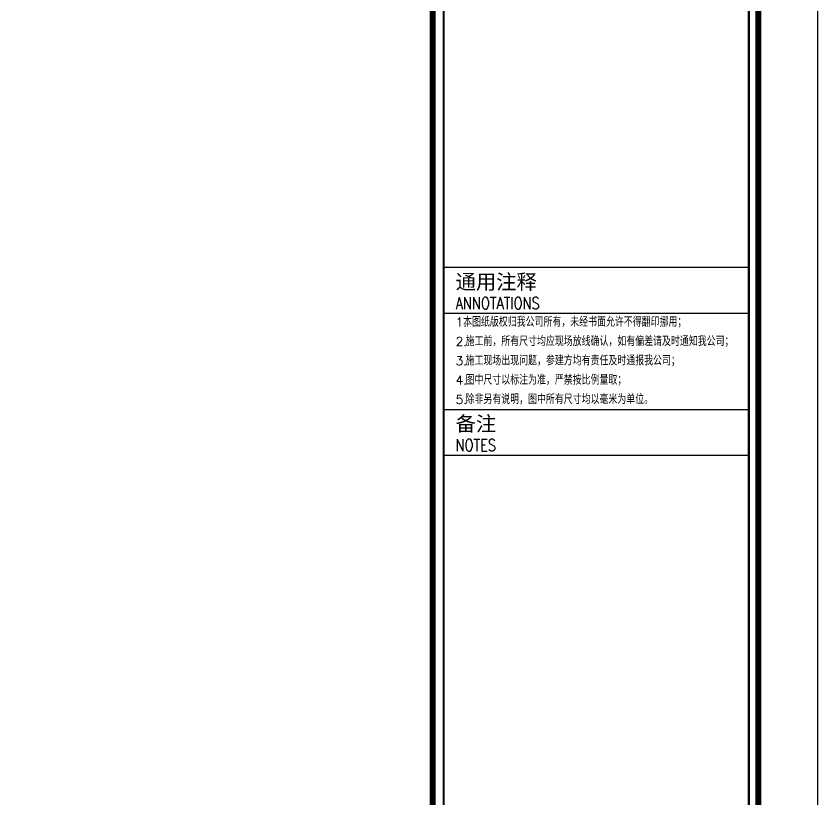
# Model space of a CAD drawing. Extents: x 815029915 to 815825525, y 579155098 to 579748855.
# Drawn here: x 815243679 to 815257150, y 579386073 to 579399246 of the extents above; entities that cross this region are included whole.
import ezdxf

# ---------------------------------------------------------------- set-up
doc = ezdxf.new("R2010")
doc.units = 0
doc.header["$LTSCALE"] = 100
doc.header["$MEASUREMENT"] = 0
for name, color, linetype in [('AXIS', 3, 'Continuous'), ('TK', 7, 'Continuous'), ('ZG-图框层', 4, 'Continuous'), ('zm', 1, 'Continuous')]:
    doc.layers.add(name, color=color, linetype=linetype)
doc.styles.add('_TCH_DIM_T3', font='SIMPLEX', dxfattribs={"width": 0.705882, "bigfont": 'GBCBIG'})
doc.styles.add('CCIAD-图框(标题项)', font='')
doc.styles.add('CCIAD-图框(版权说明)', font='txt.shx', dxfattribs={"width": 0.7, "bigfont": 'gbcbig.shx'})
doc.styles.get('CCIAD-图框(标题项)').set_extended_font_data('SimHei')
doc.dimstyles.new('_TCH_ARCH-100', dxfattribs={"dimscale": 100, "dimtxt": 2.975, "dimasz": 1, "dimexe": 2.5, "dimexo": 3, "dimgap": 1, "dimtad": 1, "dimdec": 0, "dimzin": 0, "dimdsep": 46, "dimtxsty": '_TCH_DIM_T3', "dimblk": 'ARCHTICK', "dimcen": 0.09, "dimclrt": 7, "dimazin": 2, "dimtfac": 1, "dimtdec": 0, "dimtix": 1, "dimtmove": 2, "dimatfit": 3, "dimfxl": 0, "dimtolj": 1, "dimtzin": 0, "dimarcsym": 0})

# ---------------------------------------------------------------- blocks, each defined once
blk = doc.blocks.new('CCIAD-TK-A0-图签')
at = {"layer": 'TK'}
blk.add_line((1177.39, 667.45), (1126.12, 667.45), dxfattribs=at)
at = {"layer": 'TK', "const_width": 1}
blk.add_lwpolyline([(1124.29, 10.46), (1124.29, 831)], dxfattribs=at)
at = {"layer": 'TK'}
for points in [[(1124.29, 10.46), (1179, 10.46), (1179, 831)], [(1126.12, 659.81), (1177.39, 659.81)], [(1126.12, 643.59), (1177.39, 643.59)], [(1126.12, 635.95), (1177.39, 635.95)]]:
    blk.add_lwpolyline(points, dxfattribs=at)
at = {"layer": 'TK', "const_width": 0.347}
blk.add_lwpolyline([(1126.12, 756.84), (1177.39, 756.84), (1177.39, 189.94), (1126.12, 189.94)], close=True, dxfattribs=at)
at = {"layer": 'TK'}
for s, height, style, p in [('通用注释', 2.5, 'CCIAD-图框(标题项)', (1128.13, 663.82)), ('1.', 1.5, 'CCIAD-图框(版权说明)', (1128.13, 657.54)), ('本图纸版权归我公司所有，未经书面允许不得翻印挪用；', 1.5, 'CCIAD-图框(版权说明)', (1129.39, 657.54)), ('2.', 1.5, 'CCIAD-图框(版权说明)', (1128.13, 654.29)), ('施工前，所有尺寸均应现场放线确认，如有偏差请及时通知我公司；', 1.5, 'CCIAD-图框(版权说明)', (1129.8, 654.29)), ('3.', 1.5, 'CCIAD-图框(版权说明)', (1128.13, 651.04)), ('施工现场出现问题，参建方均有责任及时通报我公司；', 1.5, 'CCIAD-图框(版权说明)', (1129.8, 651.04)), ('图中尺寸以标注为准，严禁按比例量取；', 1.5, 'CCIAD-图框(版权说明)', (1129.8, 647.79)), ('4.', 1.5, 'CCIAD-图框(版权说明)', (1128.13, 647.79)), ('5.', 1.5, 'CCIAD-图框(版权说明)', (1128.13, 644.54)), ('除非另有说明，图中所有尺寸均以毫米为单位。', 1.5, 'CCIAD-图框(版权说明)', (1129.8, 644.54)), ('备注', 2.5, 'CCIAD-图框(标题项)', (1128.13, 639.97))]:
    blk.add_text(s, height=height, dxfattribs=dict(at, style=style)).set_placement(p)
at = {"layer": 'TK', "style": 'CCIAD-图框(版权说明)', "width": 0.8}
for s, p in [('ANNOTATIONS', (1128.13, 660.48)), ('NOTES', (1128.13, 636.62))]:
    blk.add_text(s, height=2, dxfattribs=at).set_placement(p)
blk = doc.blocks.new('_ArchTick')
at = {"color": 0, "linetype": 'ByBlock', "const_width": 0.4}
blk.add_lwpolyline([(-0.5, -0.5), (0.5, 0.5)], dxfattribs=at)
blk = doc.blocks.new('*D535')
at = {"layer": 'AXIS', "color": 0, "lineweight": -2, "transparency": 16777216}
for p, q in [((815213296, 579395908), (815215594, 579398206)), ((815215417, 579398029), (815252894, 579360553)), ((815250772, 579358431), (815253070, 579360729))]:
    blk.add_line(p, q, dxfattribs=at)
at = {"layer": 'Defpoints', "color": 0, "transparency": 16777216}
for p in [(815213083, 579395696), (815252894, 579360553), (815250560, 579358219)]:
    blk.add_point(p, dxfattribs=at)
at = {"layer": 'AXIS', "color": 0, "lineweight": -2, "transparency": 16777216, "xscale": 100, "yscale": 100, "zscale": 100}
for p, rotation in [((815215417, 579398029), 135.0000000001822), ((815252894, 579360553), 315.0000000001822)]:
    blk.add_blockref('_ArchTick', p, dxfattribs=dict(at, rotation=rotation))
at = {"layer": 'AXIS', "color": 7, "transparency": 16777216, "insert": (815234331, 579379467), "char_height": 297.5, "attachment_point": 5, "rotation": 315, "style": '_TCH_DIM_T3'}
blk.add_mtext('\\A1;53000', dxfattribs=at)
blk = doc.blocks.new('ll')
at = {"layer": 'ZG-图框层'}
blk.add_lwpolyline([(815136770, 579524220), (815255670, 579524220), (815255670, 579608320), (815136770, 579608320)], close=True, dxfattribs=at)

msp = doc.modelspace()

# ---------------------------------------------------------------- linework, layer by layer
at = {"layer": 'ZG-图框层'}
msp.add_lwpolyline([(815138250.2, 579328319.6), (815257150.2, 579328319.6), (815257150.2, 579412419.6), (815138250.2, 579412419.6)], close=True, dxfattribs=at)
at = {"layer": 'ZG-图框层', "const_width": 100}
msp.add_lwpolyline([(815140750.2, 579329319.6), (815256150.2, 579329319.6), (815256150.2, 579411419.6), (815140750.2, 579411419.6)], close=True, dxfattribs=at)

# ---------------------------------------------------------------- block references
at = {"layer": 'TK', "xscale": 100, "yscale": 100, "zscale": 100}
msp.add_blockref('CCIAD-TK-A0-图签', (815138250.2, 579328273.9), dxfattribs=at)
at = {"layer": 'zm', "color": 1}
msp.add_blockref('ll', (1480.1, -195900.4), dxfattribs=at)

# ---------------------------------------------------------------- dimensions: what is measured, and where the dimension line sits
at = {"layer": 'AXIS'}
dim = msp.add_aligned_dim(p1=(815213083.4, 579395695.9), p2=(815250560.1, 579358219.2), distance=3300, dimstyle='_TCH_ARCH-100', dxfattribs=at)
dim.commit()
dim.dimension.update_dxf_attribs({"geometry": '*D535', "text_midpoint": (815234331.1, 579379466.9)})

doc.saveas('drawing.dxf')
